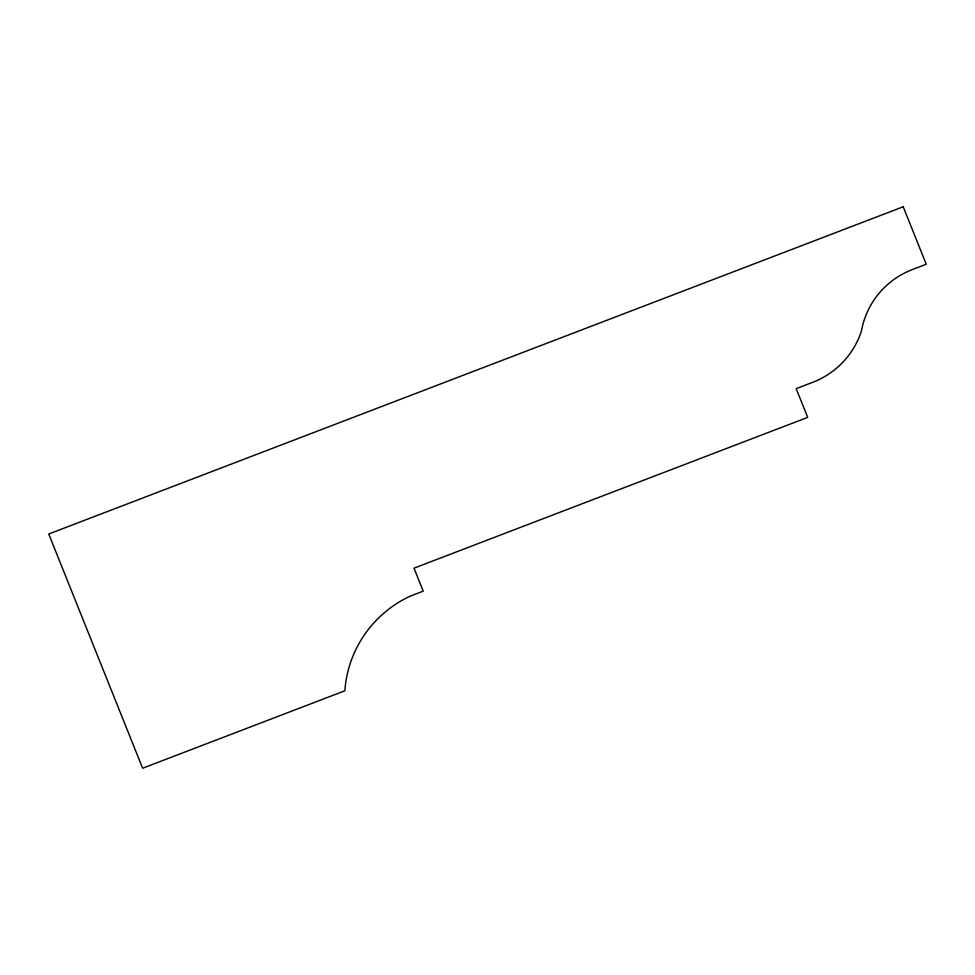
<?xml version="1.0" encoding="UTF-8"?>
<svg xmlns="http://www.w3.org/2000/svg" width="975" height="975" viewBox="0 0 975 975"><rect width="100%" height="100%" fill="white"/><g stroke="black" fill="none" stroke-linecap="round" stroke-linejoin="round"><path stroke-width="1.46" d="M903.216 206.773L48.75 534.008L142.63 768.227L344.857 690.787A116.464 114.66 27.4 0 1 410.195 596.152L423.223 591.155L413.997 568.169L807.69 417.385L796.173 388.647L810.615 383.114A84.374 83.07 27.4 0 0 861.498 330.83A83.155 81.876 27.4 0 1 911.808 269.783L926.25 264.249L903.216 206.773"/></g></svg>
